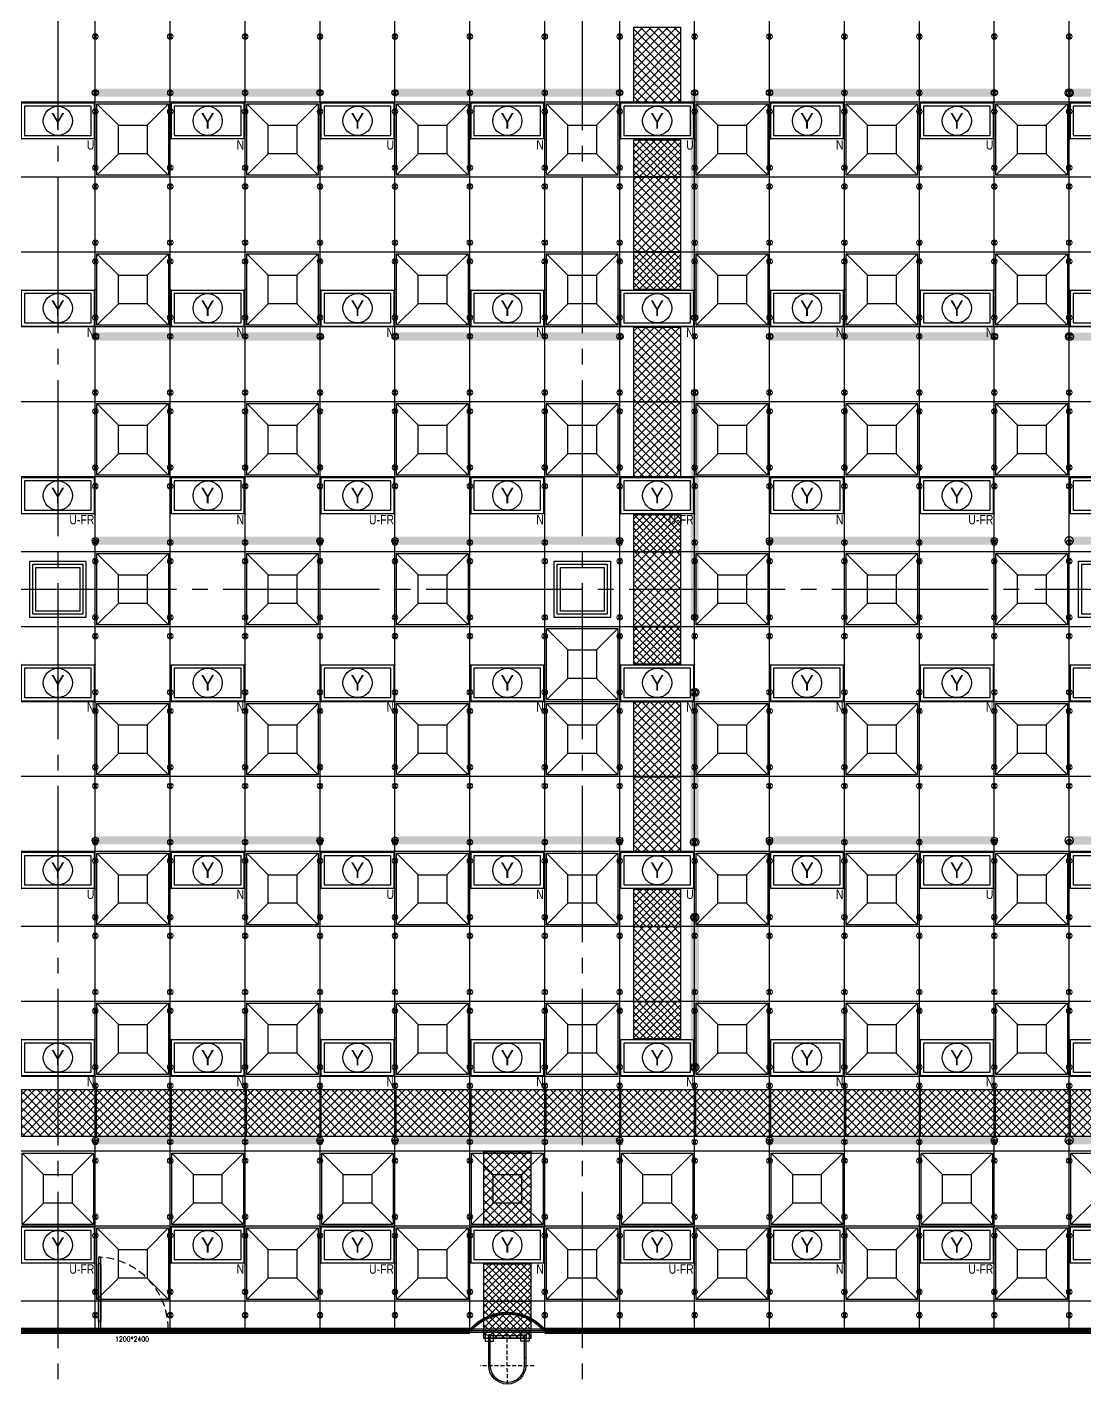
# Model space of a CAD drawing. Extents: x -17313 to 41501, y -1010 to 11880.
# Drawn here: x 10991 to 12685, y 221 to 2400 of the extents above; entities that cross this region are included whole.
import ezdxf
from ezdxf.enums import TextEntityAlignment as Align

# ---------------------------------------------------------------- set-up
doc = ezdxf.new("R2010")
doc.units = 0
doc.header["$LTSCALE"] = 100
for name, pattern in [('188K-SM-03-F10-ARCH-PA-Y2257103$0$18P6-SM-03-C40-ARCH-PA-Y2211058$0$DASHED', [19.05, 12.7, -6.35]), ('188K-SM-03-F10-ARCH-PA-Y2257103$0$AP5A-SM-03-F20-ARCH-PA-Y2230801+Y2230803$0$ALL-PA-TXT-Y2221201$0$DASHED', [19.05, 12.7, -6.35]), ('188K-SM-07-F15-ARCH-CATW-Y2257103$0$DASHED', [19.05, 12.7, -6.35]), ('X-S-FAB-L10$0$COL-CEN-LIN', [3.25, 2.5, -0.25, 0.25, -0.25])]:
    doc.linetypes.add(name, pattern=pattern)
for name, color, linetype in [('0-xref', 8, 'Continuous'), ('188K-SM-03-F10-ARCH-CEIL-Y2257103$0$K-CEIL-4.2', 8, 'Continuous'), ('188K-SM-03-F10-ARCH-CEIL-Y2257103$0$K-CEIL-4.2-AREA', 8, 'Continuous'), ('188K-SM-03-F10-ARCH-PA-Y2257103$0$K-Door', 53, 'Continuous'), ('188K-SM-03-F10-ARCH-PA-Y2257103$0$K-P-LAD-420', 53, 'Continuous'), ('188K-SM-03-F10-ARCH-PA-Y2257103$0$K-P1S-4.2-單抗', 53, 'Continuous'), ('188K-SM-06-F10-ELEC-LIGHT-Y2257103$0$E-LIGHT(Y)-N', 253, 'Continuous'), ('188K-SM-06-F10-ELEC-LIGHT-Y2257103$0$E-LIGHT(Y)-U FR', 253, 'Continuous'), ('188K-SM-06-F10-ELEC-LIGHT-Y2257103$0$E-LIGHT(Y)-U XLPE', 253, 'Continuous'), ('188K-SM-06-F10-HVAC-FFU-Y2257103$0$AC-FFU-ULPA+化學濾網-', 254, 'Continuous'), ('188K-SM-07-F15-ARCH-CATW-Y2257103$0$K-安全母索', 6, 'Continuous'), ('188K-SM-07-F15-ARCH-CATW-Y2257103$0$K-扶手', 160, 'Continuous'), ('188K-SM-07-F15-ARCH-CATW-Y2257103$0$K-貓道板-主走道', 171, 'Continuous'), ('188K-SM-07-F15-ARCH-CATW-Y2257103$0$K-貓道板-主走道VS燈具', 171, 'Continuous'), ('188K-SM-07-F15-ARCH-CATW-Y2257103$0$K-鍊條', 3, 'Continuous'), ('X-S-FAB-L10$0$0-DIM-TXT', 8, 'Continuous'), ('X-S-FAB-L10$0$BLOCK', 8, 'Continuous'), ('X-S-FAB-L10$0$CCL', 8, 'X-S-FAB-L10$0$COL-CEN-LIN'), ('X-S-FAB-L10$0$COL-S', 8, 'Continuous')]:
    doc.layers.add(name, color=color, linetype=linetype)
doc.layers.add('188K-SM-03-F10-ARCH-CEIL-Y2257103$0$K-吊點-標準', color=8, linetype='Continuous', lineweight=9)
doc.layers.add('188K-SM-06-F10-ELEC-LIGHT-Y2257103$0$Defpoints-CAS', color=253, linetype='Continuous', plot=False)
doc.styles.add('188K-SM-03-F10-ARCH-PA-Y2257103$0$AP5A-SM-03-F20-ARCH-PA-Y2230801+Y2230803$0$ALL-PA-TXT-Y2221201$0$Standard', font='txt.shx', dxfattribs={"bigfont": 'chineset.shx'})
doc.styles.add('188K-SM-06-F10-ELEC-LIGHT-Y2257103$0$Standard', font='arial.ttf')
doc.styles.add('188K-SM-06-F10-ELEC-LIGHT-Y2257103$0$xCI-5-F20-03-燈具$0$Standard', font='')
doc.styles.add('X-S-FAB-L10$0$CHINA', font='simplex.shx', dxfattribs={"width": 0.75, "bigfont": 'chineset.shx'})
doc.styles.add('X-S-FAB-L10$0$Standard', font='', dxfattribs={"width": 0.8})
doc.styles.add('X-S-FAB-L10$0$TG_NOTE_TEXT', font='simplex.shx', dxfattribs={"width": 0.75, "bigfont": 'chineset.shx'})
doc.styles.get('188K-SM-06-F10-ELEC-LIGHT-Y2257103$0$xCI-5-F20-03-燈具$0$Standard').set_extended_font_data('PMingLiU')
doc.styles.get('X-S-FAB-L10$0$Standard').set_extended_font_data('Microsoft JhengHei')
doc.linetypes.add('188K-SM-07-F15-ARCH-CATW-Y2257103$0$FENCELINE1', pattern='A,6.35,-2.54,[133,ltypeshp.shx,S=2.54,R=0,X=-2.54,Y=0],-2.54,25.4', length=36.83)

# ---------------------------------------------------------------- blocks, each defined once
blk = doc.blocks.new('X-S-FAB-L10$0$FAB2-L05')
at = {"layer": 'X-S-FAB-L10$0$CCL'}
for p, q in [((-15120, 11005), (-15120, 0)), ((-14280, 11005), (-14280, 0)), ((-26880, 2220), (1210, 2220))]:
    blk.add_line(p, q, dxfattribs=at)
at = {"layer": 'X-S-FAB-L10$0$COL-S'}
for points in [[(-15155, 2255), (-15085, 2255), (-15085, 2185), (-15155, 2185)], [(-14315, 2255), (-14245, 2255), (-14245, 2185), (-14315, 2185)]]:
    blk.add_lwpolyline(points, close=True, dxfattribs=at)
blk = doc.blocks.new('X-S-FAB-L10')
at = {"layer": 'X-S-FAB-L10$0$COL-S'}
for p, q in [((11005, 1535), (11075, 1535)), ((11005, 1465), (11005, 1535)), ((11075, 1535), (11075, 1465)), ((11845, 1535), (11915, 1535)), ((11845, 1465), (11845, 1535)), ((11915, 1535), (11915, 1465)), ((11075, 1465), (11005, 1465)), ((11915, 1465), (11845, 1465))]:
    blk.add_line(p, q, dxfattribs=at)
at = {"layer": 'X-S-FAB-L10$0$BLOCK'}
blk.add_blockref('X-S-FAB-L10$0$FAB2-L05', (26160, -720), dxfattribs=at)
at = {"style": 'X-S-FAB-L10$0$TG_NOTE_TEXT', "width": 0.5, "flags": 1}
for p in [(7463.3, 9020), (18268.3, 8649), (11197.8, 4800.2), (16485.8, 4800.2), (25420.3, 2635), (13360, 320, 0), (7463.3, -33.3)]:
    blk.add_attdef('WH', text='', height=20, dxfattribs=at).set_placement(p, align=Align.BOTTOM_LEFT)
at = {"width": 0.5}
for style, p in [('X-S-FAB-L10$0$TG_NOTE_TEXT', (7585, 9020)), ('X-S-FAB-L10$0$TG_NOTE_TEXT', (18390, 8649)), ('X-S-FAB-L10$0$TG_NOTE_TEXT', (11117.5, 4813.5)), ('X-S-FAB-L10$0$TG_NOTE_TEXT', (16607.5, 4813.5)), ('X-S-FAB-L10$0$TG_NOTE_TEXT', (25350, 2635)), ('X-S-FAB-L10$0$Standard', (13129.4, 325, 0)), ('X-S-FAB-L10$0$TG_NOTE_TEXT', (7585, -20))]:
    blk.add_attdef('DESC', text='', height=10, dxfattribs=dict(at, style=style)).set_placement(p, align=Align.BOTTOM_LEFT)
for tag, style, p in [('TYPE', 'X-S-FAB-L10$0$TG_NOTE_TEXT', (7619.3, 9020)), ('NO', 'X-S-FAB-L10$0$TG_NOTE_TEXT', (7650.1, 9020)), ('TYPE', 'X-S-FAB-L10$0$TG_NOTE_TEXT', (18424.2, 8649)), ('NO', 'X-S-FAB-L10$0$TG_NOTE_TEXT', (18455, 8649)), ('NO', 'X-S-FAB-L10$0$TG_NOTE_TEXT', (11088.6, 4813.5)), ('TYPE', 'X-S-FAB-L10$0$TG_NOTE_TEXT', (11151.8, 4813.5)), ('TYPE', 'X-S-FAB-L10$0$TG_NOTE_TEXT', (16641.8, 4813.5)), ('NO', 'X-S-FAB-L10$0$TG_NOTE_TEXT', (16672.6, 4813.5)), ('NO', 'X-S-FAB-L10$0$TG_NOTE_TEXT', (25313, 2635)), ('TYPE', 'X-S-FAB-L10$0$TG_NOTE_TEXT', (25350, 2635)), ('NO', 'X-S-FAB-L10$0$Standard', (13100, 320, 0)), ('TYPE', 'X-S-FAB-L10$0$Standard', (13129.4, 320, 0)), ('TYPE', 'X-S-FAB-L10$0$TG_NOTE_TEXT', (7619.3, -20)), ('NO', 'X-S-FAB-L10$0$TG_NOTE_TEXT', (7650.1, -20))]:
    blk.add_attdef(tag, text='', height=10, dxfattribs=dict(at, style=style)).set_placement(p, align=Align.BOTTOM_RIGHT)
at = {"style": 'X-S-FAB-L10$0$TG_NOTE_TEXT', "width": 0.5, "flags": 1}
for rotation, p in [(180, (43, 7480)), (180, (943, 7480)), (90, (24310, 3717.8)), (270, (17080, 1711.7))]:
    blk.add_attdef('WH', text='', height=20, rotation=rotation, dxfattribs=at).set_placement(p, align=Align.BOTTOM_LEFT)
at = {"width": 0.5}
for rotation, style, p in [(180, 'X-S-FAB-L10$0$Standard', (317.6, 7480)), (180, 'X-S-FAB-L10$0$Standard', (1217.6, 7480)), (90, 'X-S-FAB-L10$0$TG_NOTE_TEXT', (24310, 3647.5)), (270, 'X-S-FAB-L10$0$TG_NOTE_TEXT', (17080, 1605))]:
    blk.add_attdef('DESC', text='', height=10, rotation=rotation, dxfattribs=dict(at, style=style)).set_placement(p, align=Align.BOTTOM_LEFT)
for tag, rotation, style, p in [('TYPE', 180, 'X-S-FAB-L10$0$Standard', (317.6, 7480)), ('NO', 180, 'X-S-FAB-L10$0$Standard', (347, 7480)), ('TYPE', 180, 'X-S-FAB-L10$0$Standard', (1217.6, 7480)), ('NO', 180, 'X-S-FAB-L10$0$Standard', (1247, 7480)), ('TYPE', 90, 'X-S-FAB-L10$0$TG_NOTE_TEXT', (24310, 3647.5)), ('NO', 90, 'X-S-FAB-L10$0$TG_NOTE_TEXT', (24310, 3610.5)), ('TYPE', 270, 'X-S-FAB-L10$0$TG_NOTE_TEXT', (17080, 1605)), ('NO', 270, 'X-S-FAB-L10$0$TG_NOTE_TEXT', (17080, 1573))]:
    blk.add_attdef(tag, text='', height=10, rotation=rotation, dxfattribs=dict(at, style=style)).set_placement(p, align=Align.BOTTOM_RIGHT)
at = {"layer": 'X-S-FAB-L10$0$0-DIM-TXT', "style": 'X-S-FAB-L10$0$CHINA', "width": 0.75}
for p in [(667.4, 7855.1, -2689.4), (22627.4, 6728.8), (25644.7, 6728.8), (24778.8, 5569.1), (1118.3, 4980), (417.8, 4594.6), (23874.8, 4355), (22927.4, 4330.1), (23749.9, 3901.4), (417.8, 3765.2), (1118.3, 3730), (417.8, 3115.8), (536.9, 2227.8), (16909, 1782.7), (888.4, 880.5), (16977.4, 750), (18878.8, 750), (25641.2, 553.2), (21364, 526.9)]:
    blk.add_attdef('HIG', text='', height=80, dxfattribs=at).set_placement(p, align=Align.MIDDLE_LEFT)
blk = doc.blocks.new('188K-SM-03-F10-ARCH-CEIL-Y2257103$0$A$C2CA95053')
h = blk.add_hatch(color=256)
edge = h.paths.add_edge_path()
edge.add_arc((0, 0), 0.5, 0, 360)
for p, q in [((3.2, 3.2), (-3.2, -3.2)), ((3.2, -3.2), (-3.2, 3.2))]:
    blk.add_line(p, q)
blk.add_lwpolyline([(-1.6, 2.5), (-1.6, -2.5), (1.6, -2.5), (1.6, 2.5)], close=True)
for radius in [4.5, 0.5]:
    blk.add_circle((0, 0), radius)
blk = doc.blocks.new('188K-SM-03-F10-ARCH-CEIL-Y2257103$0$天花板吊點-附調整片 - 3_8_螺桿吊架 100 mm 高調整片-V1-1FL')
blk.add_blockref('188K-SM-03-F10-ARCH-CEIL-Y2257103$0$A$C2CA95053', (0, 0))
blk = doc.blocks.new('188K-SM-03-F10-ARCH-CEIL-Y2257103')
at = {"layer": '188K-SM-03-F10-ARCH-CEIL-Y2257103$0$K-CEIL-4.2'}
for p, q in [((11820, 312.7), (11820, 8632.2)), ((11940, 312.7), (11940, 8632.2)), ((12060, 312.7), (12060, 8632.2)), ((12180, 312.7), (12180, 8632.2)), ((12300, 312.7), (12300, 8632.2)), ((12420, 312.7), (12420, 8632.2)), ((12540, 312.7), (12540, 8632.2)), ((12660, 312.7), (12660, 8632.2)), ((11100, 312.7), (11100, 4517.5)), ((11220, 312.7), (11220, 4517.5)), ((11340, 312.7), (11340, 4517.5)), ((11460, 312.7), (11460, 4517.5)), ((11580, 312.7), (11580, 4517.5)), ((11700, 312.7), (11700, 4517.5)), ((24297.2, 2280), (6382.5, 2280)), ((24297.2, 2160), (6382.5, 2160)), ((16747.2, 2040), (1847.7, 2040)), ((16747.2, 1920), (1847.7, 1920)), ((16747.2, 1800), (1847.7, 1800)), ((16747.2, 1680), (1847.7, 1680)), ((16747.2, 1560), (1847.7, 1560)), ((16747.2, 1440), (1847.7, 1440)), ((16747.2, 1320), (1847.7, 1320)), ((16747.2, 1200), (1847.7, 1200)), ((16747.2, 1080), (1847.7, 1080)), ((16747.2, 960), (1847.7, 960)), ((16747.2, 840), (1847.7, 840)), ((16747.2, 720), (1847.7, 720)), ((16747.2, 600), (1847.7, 600)), ((16747.2, 480), (1847.7, 480)), ((16747.2, 360), (1847.7, 360))]:
    blk.add_line(p, q, dxfattribs=at)
at = {"layer": '188K-SM-03-F10-ARCH-CEIL-Y2257103$0$K-CEIL-4.2-AREA', "elevation": 0}
blk.add_lwpolyline([(24297.2, 2067.7), (16747.2, 2067.7), (16747.2, 312.7), (14882.2, 312.7), (14882.2, 42.7), (14157.7, 42.7), (14157.7, 312.7), (1847.7, 312.7), (1847.7, 8305.8), (1767.7, 8305.8), (1767.7, 8632.2), (17592.2, 8632.2), (17592.2, 8626.2), (18934.7, 8626.2), (18934.7, 8592.2), (19317.2, 8592.2), (19317.2, 7537.7), (19282.2, 7537.7), (19282.2, 7462.2), (19317.2, 7462.2), (19317.2, 7317.2), (21180, 7317.2)], dxfattribs=at)
at = {"layer": '188K-SM-03-F10-ARCH-CEIL-Y2257103$0$K-CEIL-4.2-AREA'}
for points in [[(11005, 1535), (11075, 1535), (11075, 1465), (11005, 1465)], [(11845, 1535), (11915, 1535), (11915, 1465), (11845, 1465)]]:
    blk.add_lwpolyline(points, close=True, dxfattribs=at)
at = {"layer": '188K-SM-03-F10-ARCH-CEIL-Y2257103$0$K-吊點-標準', "color": 170, "lineweight": 18, "rotation": 179.9999999999997}
for p in [(11100, 2385), (11220, 2385), (11340, 2385), (11460, 2385), (11580, 2385), (11700, 2385), (11820, 2385), (11940, 2385), (12060, 2385), (12180, 2385), (12300, 2385), (12420, 2385), (12540, 2385), (12660, 2385), (11100, 2295), (11220, 2295), (11340, 2295), (11460, 2295), (11580, 2295), (11700, 2295), (11820, 2295), (11940, 2295), (12060, 2295), (12180, 2295), (12300, 2295), (12420, 2295), (12540, 2295), (12660, 2295), (11100, 2265), (11220, 2265), (11340, 2265), (11460, 2265), (11580, 2265), (11700, 2265), (11820, 2265), (11940, 2265), (12060, 2265), (12180, 2265), (12300, 2265), (12420, 2265), (12540, 2265), (12660, 2265), (11100, 2175), (11220, 2175), (11340, 2175), (11460, 2175), (11580, 2175), (11700, 2175), (11820, 2175), (11940, 2175), (12060, 2175), (12180, 2175), (12300, 2175), (12420, 2175), (12540, 2175), (12660, 2175), (11100, 2145), (11220, 2145), (11340, 2145), (11460, 2145), (11580, 2145), (11700, 2145), (11820, 2145), (11940, 2145), (12060, 2145), (12180, 2145), (12300, 2145), (12420, 2145), (12540, 2145), (12660, 2145), (11100, 2055), (11220, 2055), (11340, 2055), (11460, 2055), (11580, 2055), (11700, 2055), (11820, 2055), (11940, 2055), (12060, 2055), (12180, 2055), (12300, 2055), (12420, 2055), (12540, 2055), (12660, 2055), (11100, 2025), (11220, 2025), (11340, 2025), (11460, 2025), (11580, 2025), (11700, 2025), (11820, 2025), (11940, 2025), (12060, 2025), (12180, 2025), (12300, 2025), (12420, 2025), (12540, 2025), (12660, 2025), (11100, 1935), (11220, 1935), (11340, 1935), (11460, 1935), (11580, 1935), (11700, 1935), (11820, 1935), (11940, 1935), (12060, 1935), (12180, 1935), (12300, 1935), (12420, 1935), (12540, 1935), (12660, 1935), (11100, 1905), (11220, 1905), (11340, 1905), (11460, 1905), (11580, 1905), (11700, 1905), (11820, 1905), (11940, 1905), (12060, 1905), (12180, 1905), (12300, 1905), (12420, 1905), (12540, 1905), (12660, 1905), (11100, 1815), (11220, 1815), (11340, 1815), (11460, 1815), (11580, 1815), (11700, 1815), (11820, 1815), (11940, 1815), (12060, 1815), (12180, 1815), (12300, 1815), (12420, 1815), (12540, 1815), (12660, 1815), (11100, 1785), (11220, 1785), (11340, 1785), (11460, 1785), (11580, 1785), (11700, 1785), (11820, 1785), (11940, 1785), (12060, 1785), (12180, 1785), (12300, 1785), (12420, 1785), (12540, 1785), (12660, 1785), (11100, 1695), (11220, 1695), (11340, 1695), (11460, 1695), (11580, 1695), (11700, 1695), (11820, 1695), (11940, 1695), (12060, 1695), (12180, 1695), (12300, 1695), (12420, 1695), (12540, 1695), (12660, 1695), (11100, 1665), (11220, 1665), (11340, 1665), (11460, 1665), (11580, 1665), (11700, 1665), (11820, 1665), (11940, 1665), (12060, 1665), (12180, 1665), (12300, 1665), (12420, 1665), (12540, 1665), (12660, 1665), (11100, 1575), (11220, 1575), (11340, 1575), (11460, 1575), (11580, 1575), (11700, 1575), (11820, 1575), (11940, 1575), (12060, 1575), (12180, 1575), (12300, 1575), (12420, 1575), (12540, 1575), (12660, 1575), (11100, 1545), (11220, 1545), (11340, 1545), (11460, 1545), (11580, 1545), (11700, 1545), (11820, 1545), (11940, 1545), (12060, 1545), (12180, 1545), (12300, 1545), (12420, 1545), (12540, 1545), (12660, 1545), (11100, 1455), (11220, 1455), (11340, 1455), (11460, 1455), (11580, 1455), (11700, 1455), (11820, 1455), (11940, 1455), (12060, 1455), (12180, 1455), (12300, 1455), (12420, 1455), (12540, 1455), (12660, 1455), (11100, 1425), (11220, 1425), (11340, 1425), (11460, 1425), (11580, 1425), (11700, 1425), (11820, 1425), (11940, 1425), (12060, 1425), (12180, 1425), (12300, 1425), (12420, 1425), (12540, 1425), (12660, 1425), (11100, 1335), (11220, 1335), (11340, 1335), (11460, 1335), (11580, 1335), (11700, 1335), (11820, 1335), (11940, 1335), (12060, 1335), (12180, 1335), (12300, 1335), (12420, 1335), (12540, 1335), (12660, 1335), (11100, 1305), (11220, 1305), (11340, 1305), (11460, 1305), (11580, 1305), (11700, 1305), (11820, 1305), (11940, 1305), (12060, 1305), (12180, 1305), (12300, 1305), (12420, 1305), (12540, 1305), (12660, 1305), (11100, 1215), (11220, 1215), (11340, 1215), (11460, 1215), (11580, 1215), (11700, 1215), (11820, 1215), (11940, 1215), (12060, 1215), (12180, 1215), (12300, 1215), (12420, 1215), (12540, 1215), (12660, 1215), (11100, 1185), (11220, 1185), (11340, 1185), (11460, 1185), (11580, 1185), (11700, 1185), (11820, 1185), (11940, 1185), (12060, 1185), (12180, 1185), (12300, 1185), (12420, 1185), (12540, 1185), (12660, 1185), (11100, 1095), (11220, 1095), (11340, 1095), (11460, 1095), (11580, 1095), (11700, 1095), (11820, 1095), (11940, 1095), (12060, 1095), (12180, 1095), (12300, 1095), (12420, 1095), (12540, 1095), (12660, 1095), (11100, 1065), (11220, 1065), (11340, 1065), (11460, 1065), (11580, 1065), (11700, 1065), (11820, 1065), (11940, 1065), (12060, 1065), (12180, 1065), (12300, 1065), (12420, 1065), (12540, 1065), (12660, 1065), (11100, 975), (11220, 975), (11340, 975), (11460, 975), (11580, 975), (11700, 975), (11820, 975), (11940, 975), (12060, 975), (12180, 975), (12300, 975), (12420, 975), (12540, 975), (12660, 975), (11100, 945), (11220, 945), (11340, 945), (11460, 945), (11580, 945), (11700, 945), (11820, 945), (11940, 945), (12060, 945), (12180, 945), (12300, 945), (12420, 945), (12540, 945), (12660, 945), (11100, 855), (11220, 855), (11340, 855), (11460, 855), (11580, 855), (11700, 855), (11820, 855), (11940, 855), (12060, 855), (12180, 855), (12300, 855), (12420, 855), (12540, 855), (12660, 855), (11100, 825), (11220, 825), (11340, 825), (11460, 825), (11580, 825), (11700, 825), (11820, 825), (11940, 825), (12060, 825), (12180, 825), (12300, 825), (12420, 825), (12540, 825), (12660, 825), (11100, 735), (11220, 735), (11340, 735), (11460, 735), (11580, 735), (11700, 735), (11820, 735), (11940, 735), (12060, 735), (12180, 735), (12300, 735), (12420, 735), (12540, 735), (12660, 735), (11100, 705), (11220, 705), (11340, 705), (11460, 705), (11580, 705), (11700, 705), (11820, 705), (11940, 705), (12060, 705), (12180, 705), (12300, 705), (12420, 705), (12540, 705), (12660, 705), (11100, 615), (11220, 615), (11340, 615), (11460, 615), (11580, 615), (11700, 615), (11820, 615), (11940, 615), (12060, 615), (12180, 615), (12300, 615), (12420, 615), (12540, 615), (12660, 615), (11100, 585), (11220, 585), (11340, 585), (11460, 585), (11580, 585), (11700, 585), (11820, 585), (11940, 585), (12060, 585), (12180, 585), (12300, 585), (12420, 585), (12540, 585), (12660, 585), (11100, 495), (11220, 495), (11340, 495), (11460, 495), (11580, 495), (11700, 495), (11820, 495), (11940, 495), (12060, 495), (12180, 495), (12300, 495), (12420, 495), (12540, 495), (12660, 495), (11100, 465), (11220, 465), (11340, 465), (11460, 465), (11580, 465), (11700, 465), (11820, 465), (11940, 465), (12060, 465), (12180, 465), (12300, 465), (12420, 465), (12540, 465), (12660, 465), (11100, 375), (11220, 375), (11340, 375), (11460, 375), (11580, 375), (11700, 375), (11820, 375), (11940, 375), (12060, 375), (12180, 375), (12300, 375), (12420, 375), (12540, 375), (12660, 375), (11100, 337.7, 0), (11220, 337.7, 0), (11340, 337.7, 0), (11460, 337.7, 0), (11580, 337.7, 0), (11700, 337.7, 0), (11820, 337.7, 0), (11940, 337.7, 0), (12060, 337.7, 0), (12180, 337.7, 0), (12300, 337.7, 0), (12420, 337.7, 0), (12540, 337.7, 0), (12660, 337.7, 0)]:
    blk.add_blockref('188K-SM-03-F10-ARCH-CEIL-Y2257103$0$天花板吊點-附調整片 - 3_8_螺桿吊架 100 mm 高調整片-V1-1FL', p, dxfattribs=at)
blk = doc.blocks.new('188K-SM-06-F10-HVAC-FFU-Y2257103$0$H-FFU-ULPA+化濾')
for p, q in [((-82.9, 82.9), (-117.2, 117.3)), ((-37.1, 82.9), (-2.7, 117.3)), ((-117.2, 2.8), (-82.9, 37.1)), ((-2.7, 2.8), (-37.1, 37.1))]:
    blk.add_line(p, q)
for points in [[(-2.7, 2.8), (-2.7, 117.3), (-117.2, 117.3), (-117.2, 2.8)], [(-37.1, 37.1), (-37.1, 82.9), (-82.9, 82.9), (-82.9, 37.1)]]:
    blk.add_lwpolyline(points, close=True)
blk = doc.blocks.new('188K-SM-06-F10-HVAC-FFU-Y2257103')
at = {"layer": '188K-SM-06-F10-HVAC-FFU-Y2257103$0$AC-FFU-ULPA+化學濾網-', "xscale": -1}
for p in [(11100, 2160), (11340, 2160), (11580, 2160), (11820, 2160), (12060, 2160), (12300, 2160), (12540, 2160), (11100, 1920), (11340, 1920), (11580, 1920), (11820, 1920), (12060, 1920), (12300, 1920), (12540, 1920), (11100, 1680), (11340, 1680), (11580, 1680), (11820, 1680), (12060, 1680), (12300, 1680), (12540, 1680), (11100, 1440), (11340, 1440), (11580, 1440), (12060, 1440), (12300, 1440), (12540, 1440), (11820, 1320), (11100, 1200), (11340, 1200), (11580, 1200), (11820, 1200), (12060, 1200), (12300, 1200), (12540, 1200), (11100, 960), (11340, 960), (11580, 960), (11820, 960), (12060, 960), (12300, 960), (12540, 960), (11100, 720), (11340, 720), (11580, 720), (11820, 720), (12060, 720), (12300, 720), (12540, 720), (10980, 480), (11220, 480), (11460, 480), (11700, 480), (11940, 480), (12180, 480), (12420, 480), (12660, 480), (11100, 360), (11340, 360), (11580, 360), (11820, 360), (12060, 360), (12300, 360), (12540, 360)]:
    blk.add_blockref('188K-SM-06-F10-HVAC-FFU-Y2257103$0$H-FFU-ULPA+化濾', p, dxfattribs=at)
blk = doc.blocks.new('*U246')
for p, q in [((58.5, 28.5), (-58.5, 28.5)), ((-58.5, 28.5), (-58.5, -28.5)), ((53.4, 23.4), (-53.4, 23.4)), ((-53.4, 23.4), (-53.4, -23.4)), ((53.4, -23.4), (53.4, 23.4)), ((58.5, -28.5), (58.5, 28.5)), ((-58.5, -28.5), (58.5, -28.5)), ((-53.4, -23.4), (53.4, -23.4))]:
    blk.add_line(p, q)
blk.add_circle((0, 0), 23.4)
at = {"layer": '188K-SM-06-F10-ELEC-LIGHT-Y2257103$0$Defpoints-CAS'}
for p in [(-60, 30), (-60, 30), (60, 30), (-60, -30), (60, -30)]:
    blk.add_point(p, dxfattribs=at)
at = {"style": '188K-SM-06-F10-ELEC-LIGHT-Y2257103$0$xCI-5-F20-03-燈具$0$Standard'}
blk.add_text('Y', height=25, dxfattribs=at).set_placement((0, 0), align=Align.MIDDLE)
at = {"style": '188K-SM-06-F10-ELEC-LIGHT-Y2257103$0$Standard', "width": 0.8}
blk.add_text('U', height=15, rotation=360, dxfattribs=at).set_placement((58.5, -38.5), align=Align.MIDDLE_RIGHT)
blk = doc.blocks.new('188K-SM-06-F10-ELEC-LIGHT-Y2257103$0$背掀式無塵室燈具(黃光)-CAS')
at = {"color": 0}
for p, q in [((53.4, 23.4), (-53.4, 23.4)), ((-53.4, 23.4), (-53.4, -23.4)), ((53.4, -23.4), (53.4, 23.4)), ((-53.4, -23.4), (53.4, -23.4))]:
    blk.add_line(p, q, dxfattribs=at)
blk.add_lwpolyline([(-58.5, -28.5), (58.5, -28.5), (58.5, 28.5), (-58.5, 28.5)], close=True, dxfattribs=at)
blk.add_circle((0, 0), 23.4, dxfattribs=at)
at = {"layer": '188K-SM-06-F10-ELEC-LIGHT-Y2257103$0$Defpoints-CAS'}
for p in [(-60, 30), (-60, 30), (60, 30), (-60, -30), (60, -30)]:
    blk.add_point(p, dxfattribs=at)
at = {"color": 0, "style": '188K-SM-06-F10-ELEC-LIGHT-Y2257103$0$xCI-5-F20-03-燈具$0$Standard'}
blk.add_text('Y', height=25, dxfattribs=at).set_placement((0, 0), align=Align.MIDDLE)
at = {"style": '188K-SM-06-F10-ELEC-LIGHT-Y2257103$0$Standard', "width": 0.8}
blk.add_text('N', height=15, rotation=360, dxfattribs=at).set_placement((58.5, -38.5), align=Align.MIDDLE_RIGHT)
blk = doc.blocks.new('*U247')
for p, q in [((58.5, 28.5), (-58.5, 28.5)), ((-58.5, 28.5), (-58.5, -28.5)), ((53.4, 23.4), (-53.4, 23.4)), ((-53.4, 23.4), (-53.4, -23.4)), ((53.4, -23.4), (53.4, 23.4)), ((58.5, -28.5), (58.5, 28.5)), ((-58.5, -28.5), (58.5, -28.5)), ((-53.4, -23.4), (53.4, -23.4))]:
    blk.add_line(p, q)
blk.add_circle((0, 0), 23.4)
at = {"layer": '188K-SM-06-F10-ELEC-LIGHT-Y2257103$0$Defpoints-CAS'}
for p in [(-60, 30), (-60, 30), (60, 30), (-60, -30), (60, -30)]:
    blk.add_point(p, dxfattribs=at)
at = {"style": '188K-SM-06-F10-ELEC-LIGHT-Y2257103$0$xCI-5-F20-03-燈具$0$Standard'}
blk.add_text('Y', height=25, dxfattribs=at).set_placement((0, 0), align=Align.MIDDLE)
at = {"style": '188K-SM-06-F10-ELEC-LIGHT-Y2257103$0$Standard', "width": 0.8}
blk.add_text('U-FR', height=15, rotation=360, dxfattribs=at).set_placement((58.5, -38.5), align=Align.MIDDLE_RIGHT)
blk = doc.blocks.new('188K-SM-06-F10-ELEC-LIGHT-Y2257103')
at = {"layer": '188K-SM-06-F10-ELEC-LIGHT-Y2257103$0$E-LIGHT(Y)-N'}
for p in [(11280, 2250), (11760, 2250), (12240, 2250), (12720, 2250), (11040, 1950), (11280, 1950), (11520, 1950), (11760, 1950), (12000, 1950), (12240, 1950), (12480, 1950), (12720, 1950), (11280, 1650), (11760, 1650), (12240, 1650), (12720, 1650), (11040, 1350), (11280, 1350), (11520, 1350), (11760, 1350), (12000, 1350), (12240, 1350), (12480, 1350), (12720, 1350), (11280, 1050), (11760, 1050), (12240, 1050), (12720, 1050), (11040, 750), (11280, 750), (11520, 750), (11760, 750), (12000, 750), (12240, 750), (12480, 750), (12720, 750), (11280, 450), (11760, 450), (12240, 450), (12720, 450)]:
    blk.add_blockref('188K-SM-06-F10-ELEC-LIGHT-Y2257103$0$背掀式無塵室燈具(黃光)-CAS', p, dxfattribs=at)
at = {"layer": '188K-SM-06-F10-ELEC-LIGHT-Y2257103$0$E-LIGHT(Y)-U FR'}
for p in [(11040, 1650), (11520, 1650), (12000, 1650), (12480, 1650), (11040, 450), (11520, 450), (12000, 450), (12480, 450)]:
    blk.add_blockref('*U247', p, dxfattribs=at)
at = {"layer": '188K-SM-06-F10-ELEC-LIGHT-Y2257103$0$E-LIGHT(Y)-U XLPE'}
for p in [(11040, 2250), (11520, 2250), (12000, 2250), (12480, 2250), (11040, 1050), (11520, 1050), (12000, 1050), (12480, 1050)]:
    blk.add_blockref('*U246', p, dxfattribs=at)
blk = doc.blocks.new('188K-SM-03-F10-ARCH-PA-Y2257103$0$單開庫板門-1200x2400)圓型拉環鎖+輔助鎖)')
at = {"ltscale": 0.1}
for p, q in [((26008.6, -11403.6), (26004.5, -11403.6)), ((26004.5, -11403.6), (26004.5, -11414.1)), ((26004.5, -11414.1), (26004.5, -11415.3)), ((26004.5, -11414.1), (26008.6, -11414.1)), ((26004.5, -11415.4), (26004.6, -11415.5)), ((26008.6, -11414), (26004.6, -11414)), ((26004.6, -11414.3), (26004.6, -11414.2)), ((26004.6, -11415.3), (26004.6, -11414.5)), ((26004.7, -11414.1), (26006.5, -11414.1)), ((26005.1, -11414.4), (26004.7, -11414.4)), ((26004.7, -11414.5), (26005.1, -11414.5)), ((26004.7, -11414.5), (26004.7, -11506)), ((26004.7, -11506), (26004.7, -11414.5)), ((26004.7, -11414.5), (26004.7, -11414.5)), ((26004.7, -11415.4), (26004.7, -11415.3)), ((26005.2, -11414.4), (26005.2, -11414.4)), ((26006.5, -11414.1), (26006.6, -11414.1)), ((26006.6, -11414.1), (26006.6, -11414.1)), ((26006.6, -11414.1), (26008.4, -11414.1)), ((26008.4, -11414.4), (26008, -11414.4)), ((26008, -11414.4), (26008, -11414.4)), ((26008, -11414.5), (26008.4, -11414.5)), ((26008.4, -11506), (26008.4, -11414.5)), ((26008.4, -11414.5), (26008.4, -11414.5)), ((26008.4, -11414.5), (26008.4, -11506)), ((26008.4, -11415.3), (26008.4, -11415.4)), ((26008.5, -11414.2), (26008.5, -11414.3)), ((26008.5, -11414.5), (26008.5, -11415.3)), ((26008.5, -11415.5), (26008.6, -11415.4)), ((26008.6, -11414.1), (26008.6, -11403.6)), ((26008.6, -11415.3), (26008.6, -11414.1)), ((25999.5, -11519.7), (25999.5, -11523.2)), ((26002.5, -11519.1), (26000, -11519.1)), ((26000, -11523.7), (26002.4, -11523.7)), ((26002.4, -11523.7), (26004.1, -11522.6)), ((26002.9, -11518.5), (26002.6, -11518.5)), ((26002.6, -11518.5), (26002.6, -11521)), ((26002.6, -11521.9), (26002.6, -11519.3)), ((26002.6, -11521), (26002.9, -11521)), ((26003.4, -11521.9), (26002.6, -11521.9)), ((26002.9, -11521), (26002.9, -11518.5)), ((26003.3, -11522.2), (26003.3, -11522)), ((26003.3, -11522), (26003.4, -11522)), ((26004, -11522.2), (26003.3, -11522.2)), ((26008.3, -11517.5), (26003.6, -11517.5)), ((26003.6, -11517.5), (26003.6, -11517.7)), ((26003.6, -11517.7), (26008.3, -11517.7)), ((26004.1, -11521.9), (26003.9, -11521.9)), ((26003.9, -11522), (26004, -11522)), ((26004, -11522), (26004, -11522.2)), ((26004.2, -11522.4), (26004.2, -11521.9)), ((26008.6, -11506.4), (26004.5, -11506.4)), ((26004.5, -11506.4), (26004.5, -11518)), ((26004.5, -11518), (26008.6, -11518)), ((26004.7, -11506), (26004.7, -11506)), ((26008.3, -11517.7), (26008.3, -11517.5)), ((26008.4, -11506), (26008.4, -11506)), ((26008.6, -11518), (26008.6, -11506.4)), ((26114.8, -11521.9), (26115.1, -11521.9)), ((26114.8, -11522.4), (26114.8, -11521.9)), ((26114.9, -11522), (26114.9, -11522.2)), ((26115.1, -11522), (26114.9, -11522)), ((26114.9, -11522.2), (26115.7, -11522.2)), ((26116.6, -11523.7), (26114.9, -11522.6)), ((26115.5, -11521.9), (26116.3, -11521.9)), ((26115.7, -11522), (26115.5, -11522)), ((26115.7, -11522.2), (26115.7, -11522)), ((26116.3, -11521.9), (26116.3, -11519.3)), ((26116.5, -11519.1), (26119, -11519.1)), ((26119, -11523.7), (26116.6, -11523.7)), ((26119.5, -11519.7), (26119.5, -11523.2))]:
    blk.add_line(p, q, dxfattribs=at)
for points in [[(25999.5, -11518.9), (25999.5, -11523.9)], [(26119.5, -11518.9), (26119.5, -11523.9)]]:
    blk.add_lwpolyline(points)
blk.add_lwpolyline([(26006.6, -11506.4), (26006.5, -11506.3), (26004.7, -11506.3, -0.414214), (26004.6, -11506.3), (26004.6, -11506.1, -0.414214), (26004.7, -11506.1), (26005.1, -11506.1, 0.414214), (26005.2, -11506.1), (26005.2, -11506, 0.414214), (26005.1, -11506), (26004.7, -11506, -0.414214), (26004.6, -11506), (26004.6, -11505.2, -0.414214), (26004.7, -11505.2), (26004.7, -11505.2, 0.414214), (26004.7, -11505.2), (26004.7, -11505, 0.72636), (26004.6, -11505), (26004.5, -11505.1, 0.158507), (26004.5, -11505.2), (26004.5, -11506.4, 0.414214), (26004.6, -11506.5), (26008.6, -11506.5, 0.414214), (26008.6, -11506.4), (26008.6, -11505.2, 0.158507), (26008.6, -11505.1), (26008.5, -11505, 0.72636), (26008.4, -11505), (26008.4, -11505.2, 0.414214), (26008.5, -11505.2, -0.414214), (26008.5, -11505.2), (26008.5, -11506, -0.414214), (26008.4, -11506), (26008, -11506, 0.414214), (26008, -11506), (26008, -11506.1, 0.414214), (26008, -11506.1), (26008.4, -11506.1, -0.414214), (26008.5, -11506.1), (26008.5, -11506.3, -0.414214), (26008.4, -11506.3), (26006.6, -11506.3)], format="xyb", close=True, dxfattribs=at)
for centre, radius, start, end in [((26004.6, -11414.1), 0.0313, 90, 180), ((26004.6, -11415.3), 0.0313, 180, 216.0274), ((26004.7, -11414.2), 0.0313, 90, 180), ((26004.7, -11414.3), 0.0313, 180, 270), ((26004.7, -11414.5), 0.0313, 90, 180), ((26004.7, -11415.3), 0.0209, 180, 270), ((26004.7, -11415.4), 0.0313, 216.0274, 360), ((26004.7, -11415.3), 0.0209, 360, 90), ((26005.1, -11414.4), 0.0313, 270, 0), ((26005.1, -11414.4), 0.0313, 0, 90), ((26008, -11414.4), 0.0313, 90, 180), ((26008, -11414.4), 0.0313, 180, 270), ((26008.4, -11414.2), 0.0313, 360, 90), ((26008.4, -11414.3), 0.0313, 270, 0), ((26008.4, -11414.5), 0.0313, 0, 90), ((26008.5, -11415.3), 0.0209, 90, 180), ((26008.5, -11415.4), 0.0313, 180, 323.9726), ((26008.5, -11415.3), 0.0209, 270, 360), ((26008.6, -11414.1), 0.0313, 360, 90), ((26008.6, -11415.3), 0.0313, 323.9726, 360)]:
    blk.add_arc(centre, radius, start, end, dxfattribs=at)
at = {"linetype": '188K-SM-03-F10-ARCH-PA-Y2257103$0$AP5A-SM-03-F20-ARCH-PA-Y2230801+Y2230803$0$ALL-PA-TXT-Y2221201$0$DASHED', "ltscale": 0.01}
blk.add_arc((26001.1, -11518.7), 115.3, 359.8531, 85.8135, dxfattribs=at)
at = {"ltscale": 0.1}
for centre, major_axis, start_param, end_param in [((26000, -11519.7), (0.369, -0.369), 2.356194, 3.926991), ((26000, -11523.2), (-0.369, -0.369), 5.497787, 7.068583), ((26002.5, -11519.3), (0.111, -0.111), 7.068583, 8.63938), ((26003.4, -11521.9), (-0.0369, -0.0369), 0.785398, 3.926991), ((26003.9, -11521.9), (-0.0369, -0.0369), 3.926991, 7.068583), ((26004.1, -11521.9), (0.0369, -0.0369), 7.068583, 8.63938), ((26003.9, -11522.4), (0.221, -0.221), 6.162283, 7.068583), ((26114.8, -11521.9), (-0.0369, -0.0369), -2.356194, -0.785398), ((26115.1, -11522.4), (-0.221, -0.221), -0.785398, 0.120903), ((26115.1, -11521.9), (0.0369, -0.0369), -0.785398, 2.356194), ((26115.5, -11521.9), (0.0369, -0.0369), 2.356194, 5.497787), ((26116.5, -11519.3), (-0.111, -0.111), -2.356194, -0.785398), ((26119, -11519.7), (-0.369, -0.369), 2.356194, 3.926991), ((26119, -11523.2), (0.369, -0.369), -0.785398, 0.785398)]:
    blk.add_ellipse(centre, major_axis=major_axis, ratio=1, start_param=start_param, end_param=end_param, dxfattribs=at)
at = {"ltscale": 0.1, "extrusion": (0, 0, -1)}
blk.add_ellipse((26003.1, -11517.9), major_axis=(-0.516, 0.516), ratio=1, start_param=5.497787, end_param=11.780972, dxfattribs=at)
at = {"color": 8, "ltscale": 0.1, "style": '188K-SM-03-F10-ARCH-PA-Y2257103$0$AP5A-SM-03-F20-ARCH-PA-Y2230801+Y2230803$0$ALL-PA-TXT-Y2221201$0$Standard', "width": 0.85}
blk.add_text('1200*2400', height=8, dxfattribs=at).set_placement((26058.4, -11534.4), align=Align.MIDDLE_CENTER)
blk = doc.blocks.new('188K-SM-03-F10-ARCH-PA-Y2257103$0$LAD-1')
for points in [[(-33.8, -29.7), (-77.4, -29.7, -0.976777), (-77.4, 29.8), (-33.8, 29.8)], [(-33.8, -27.2), (-77.4, -27.2, -0.974646), (-77.4, 27.3), (-33.8, 27.3)]]:
    blk.add_lwpolyline(points, format="xyb")
at = {"linetype": '188K-SM-03-F10-ARCH-PA-Y2257103$0$18P6-SM-03-C40-ARCH-PA-Y2211058$0$DASHED', "ltscale": 0.005}
for points in [[(-77.4, -42.9), (-77.4, 43.5)], [(-106.5, 0), (-23.9, 0)]]:
    blk.add_lwpolyline(points, dxfattribs=at)
for points in [[(-23.8, 22.2), (-23.8, 35.2), (-37.8, 35.2), (-37.8, 22.2)], [(-27.8, 27), (-27.8, 30), (-33.8, 30), (-33.8, 27)], [(-28.9, 27), (-28.9, -27), (-32.7, -27), (-32.7, 27)], [(-23.9, -21.8), (-23.9, -34.8), (-37.9, -34.8), (-37.9, -21.8)], [(-27.8, -27), (-27.8, -30), (-33.8, -30), (-33.8, -27)]]:
    blk.add_lwpolyline(points, close=True)
for centre in [(-93.7, 23.2), (-64.6, 28.5), (-105.2, 0), (-93.7, -22.5), (-64.6, -28.5)]:
    blk.add_circle(centre, 0.5)
blk = doc.blocks.new('188K-SM-03-F10-ARCH-PA-Y2257103')
at = {"layer": '188K-SM-03-F10-ARCH-PA-Y2257103$0$K-P1S-4.2-單抗'}
for p, q in [((13115, 315, 0), (7525, 315, 0)), ((13115, 310, 0), (7525, 310, 0))]:
    blk.add_line(p, q, dxfattribs=at)
for points in [[(10995, 1545), (11085, 1545), (11085, 1455), (10995, 1455)], [(11000, 1540), (11080, 1540), (11080, 1460), (11000, 1460)], [(11835, 1545), (11925, 1545), (11925, 1455), (11835, 1455)], [(11840, 1540), (11920, 1540), (11920, 1460), (11840, 1460)], [(12675, 1545), (12765, 1545), (12765, 1455), (12675, 1455)], [(12680, 1540), (12760, 1540), (12760, 1460), (12680, 1460)]]:
    blk.add_lwpolyline(points, close=True, dxfattribs=at)
at = {"layer": '188K-SM-03-F10-ARCH-PA-Y2257103$0$K-Door'}
blk.add_blockref('188K-SM-03-F10-ARCH-PA-Y2257103$0$單開庫板門-1200x2400)圓型拉環鎖+輔助鎖)', (-14899.5, 11833.9), dxfattribs=at)
at = {"layer": '188K-SM-03-F10-ARCH-PA-Y2257103$0$K-P-LAD-420', "rotation": 90.07229666140849}
blk.add_blockref('188K-SM-03-F10-ARCH-PA-Y2257103$0$LAD-1', (11759.9, 333.8, 0), dxfattribs=at)
blk = doc.blocks.new('188K-SM-07-F15-ARCH-CATW-Y2257103$0$貓道板-749x1196.5(主走道)')
h = blk.add_hatch()
h.set_pattern_fill('ANSI37', color=256, scale=30)
h.set_pattern_definition([(45, (0.75, 3e-16), (-67.352, 67.352), []), (135, (0.75, 3e-16), (-67.352, -67.352), [])])
h.paths.add_polyline_path([(-1199, 0), (-1199, 750), (-1, 750), (-1, 0)])
blk.add_lwpolyline([(-1199, 0), (-1199, 750), (-1, 750), (-1, 0)], close=True)
blk = doc.blocks.new('188K-SM-07-F15-ARCH-CATW-Y2257103$0$貓道板-749x596.5(主走道VS燈具)')
h = blk.add_hatch()
h.set_pattern_fill('ANSI37', color=256, scale=25)
h.paths.add_polyline_path([(-598.25, 0), (-598.25, 749), (-1.75, 749), (-1.75, 0)])
blk.add_lwpolyline([(-598.25, 0), (-598.25, 749), (-1.75, 749), (-1.75, 0)], close=True)
blk = doc.blocks.new('188K-SM-07-F15-ARCH-CATW-Y2257103$0$母索-3.6')
at = {"const_width": 13}
blk.add_lwpolyline([(0, 0), (0, 360)], dxfattribs=at)
for centre in [(0, 360, 0), (0, 0)]:
    blk.add_circle(centre, 5)
blk = doc.blocks.new('188K-SM-07-F15-ARCH-CATW-Y2257103$0$母索-2.4')
at = {"const_width": 13}
blk.add_lwpolyline([(0, 0), (0, 240)], dxfattribs=at)
for centre in [(0, 240), (0, 0)]:
    blk.add_circle(centre, 6.5)
blk = doc.blocks.new('188K-SM-07-F15-ARCH-CATW-Y2257103$0$母索-4.8')
at = {"const_width": 13}
blk.add_lwpolyline([(0, 0), (480, 0)], dxfattribs=at)
for centre in [(0, 0), (480, 0)]:
    blk.add_circle(centre, 6.5)
blk = doc.blocks.new('188K-SM-07-F15-ARCH-CATW-Y2257103')
at = {"layer": '188K-SM-07-F15-ARCH-CATW-Y2257103$0$K-扶手', "linetype": '188K-SM-07-F15-ARCH-CATW-Y2257103$0$FENCELINE1', "ltscale": 0.03, "const_width": 10, "elevation": 0}
for points in [[(8940, 312.7), (11700, 312.7)], [(11820, 312.7), (14157.7, 312.7), (14157.7, 42.7), (14882.2, 42.7), (14882.2, 312.7), (15060, 312.7)]]:
    blk.add_lwpolyline(points, dxfattribs=at)
at = {"layer": '188K-SM-07-F15-ARCH-CATW-Y2257103$0$K-鍊條', "linetype": '188K-SM-07-F15-ARCH-CATW-Y2257103$0$DASHED', "ltscale": 0.01, "const_width": 5, "elevation": 0}
blk.add_lwpolyline([(11820, 312.7, 0.467213), (11700.4, 312.7)], format="xyb", dxfattribs=at)
at = {"layer": '188K-SM-07-F15-ARCH-CATW-Y2257103$0$K-安全母索'}
for name, p, rotation in [('188K-SM-07-F15-ARCH-CATW-Y2257103$0$母索-3.6', (11100, 2295), 270), ('188K-SM-07-F15-ARCH-CATW-Y2257103$0$母索-3.6', (11580, 2295), 270), ('188K-SM-07-F15-ARCH-CATW-Y2257103$0$母索-3.6', (12180, 2295), 270), ('188K-SM-07-F15-ARCH-CATW-Y2257103$0$母索-3.6', (11100.4, 1904.7), 270), ('188K-SM-07-F15-ARCH-CATW-Y2257103$0$母索-3.6', (11580.4, 1904.7), 270), ('188K-SM-07-F15-ARCH-CATW-Y2257103$0$母索-3.6', (12180.4, 1904.7), 270), ('188K-SM-07-F15-ARCH-CATW-Y2257103$0$母索-3.6', (12060, 1815, 0), 180), ('188K-SM-07-F15-ARCH-CATW-Y2257103$0$母索-3.6', (11100, 1577.8), 270), ('188K-SM-07-F15-ARCH-CATW-Y2257103$0$母索-3.6', (11580, 1577.8), 270), ('188K-SM-07-F15-ARCH-CATW-Y2257103$0$母索-3.6', (12180, 1577.8), 270), ('188K-SM-07-F15-ARCH-CATW-Y2257103$0$母索-2.4', (12060, 1335, 0), 180), ('188K-SM-07-F15-ARCH-CATW-Y2257103$0$母索-3.6', (11100, 1097.8), 270), ('188K-SM-07-F15-ARCH-CATW-Y2257103$0$母索-3.6', (11580, 1097.8), 270), ('188K-SM-07-F15-ARCH-CATW-Y2257103$0$母索-3.6', (12180, 1097.8), 270), ('188K-SM-07-F15-ARCH-CATW-Y2257103$0$母索-2.4', (12060.4, 974.6, 0), 180), ('188K-SM-07-F15-ARCH-CATW-Y2257103$0$母索-3.6', (11100, 617.8), 270), ('188K-SM-07-F15-ARCH-CATW-Y2257103$0$母索-3.6', (11580, 617.8), 270), ('188K-SM-07-F15-ARCH-CATW-Y2257103$0$母索-3.6', (12180, 617.8), 270)]:
    blk.add_blockref(name, p, dxfattribs=dict(at, rotation=rotation))
for name, p in [('188K-SM-07-F15-ARCH-CATW-Y2257103$0$母索-3.6', (12060, 1935, 0)), ('188K-SM-07-F15-ARCH-CATW-Y2257103$0$母索-4.8', (12660, 2295)), ('188K-SM-07-F15-ARCH-CATW-Y2257103$0$母索-4.8', (12660.4, 1904.6)), ('188K-SM-07-F15-ARCH-CATW-Y2257103$0$母索-4.8', (12660, 1577.7)), ('188K-SM-07-F15-ARCH-CATW-Y2257103$0$母索-4.8', (12660, 1097.7)), ('188K-SM-07-F15-ARCH-CATW-Y2257103$0$母索-4.8', (12660, 617.7))]:
    blk.add_blockref(name, p, dxfattribs=at)
at = {"layer": '188K-SM-07-F15-ARCH-CATW-Y2257103$0$K-貓道板-主走道', "xscale": 0.1, "yscale": 0.1, "zscale": 0.1}
for p, rotation in [((11962.5, 2280), 269.9999999999999), ((11962.5, 2040), 269.9999999999999), ((11962.5, 1800), 269.9999999999999), ((11962.5, 1680), 269.9999999999999), ((11962.5, 1440), 269.9999999999999), ((11962.5, 1200), 269.9999999999999), ((11962.5, 1080), 269.9999999999999), ((11962.5, 840), 269.9999999999999), ((10981.6, 699), 180), ((11101.6, 699), 180), ((11221.6, 699), 180), ((11341.6, 699), 180), ((11461.6, 699), 180), ((11581.6, 699), 180), ((11701.6, 699), 180), ((11821.6, 699), 180), ((11941.6, 699), 180), ((12061.6, 699), 180), ((12181.6, 699), 180), ((12301.6, 699), 180), ((12421.6, 699), 180), ((12541.6, 699), 180), ((12661.6, 699), 180), ((11722.5, 480), 269.9999999999999)]:
    blk.add_blockref('188K-SM-07-F15-ARCH-CATW-Y2257103$0$貓道板-749x1196.5(主走道)', p, dxfattribs=dict(at, rotation=rotation))
at = {"layer": '188K-SM-07-F15-ARCH-CATW-Y2257103$0$K-貓道板-主走道VS燈具', "xscale": 0.1, "yscale": 0.1, "zscale": 0.1, "rotation": 270}
for p in [(11962.6, 2160), (11962.6, 1980), (11962.6, 1560), (11962.6, 1380), (11962.6, 960), (11962.6, 780), (11722.5, 360), (11722.5, 300)]:
    blk.add_blockref('188K-SM-07-F15-ARCH-CATW-Y2257103$0$貓道板-749x596.5(主走道VS燈具)', p, dxfattribs=at)

msp = doc.modelspace()

# ---------------------------------------------------------------- block references
at = {"layer": '0-xref'}
for name in ['X-S-FAB-L10', '188K-SM-06-F10-ELEC-LIGHT-Y2257103', '188K-SM-03-F10-ARCH-PA-Y2257103', '188K-SM-03-F10-ARCH-CEIL-Y2257103', '188K-SM-07-F15-ARCH-CATW-Y2257103', '188K-SM-06-F10-HVAC-FFU-Y2257103']:
    msp.add_blockref(name, (0, 0), dxfattribs=at)

doc.saveas('drawing.dxf')
